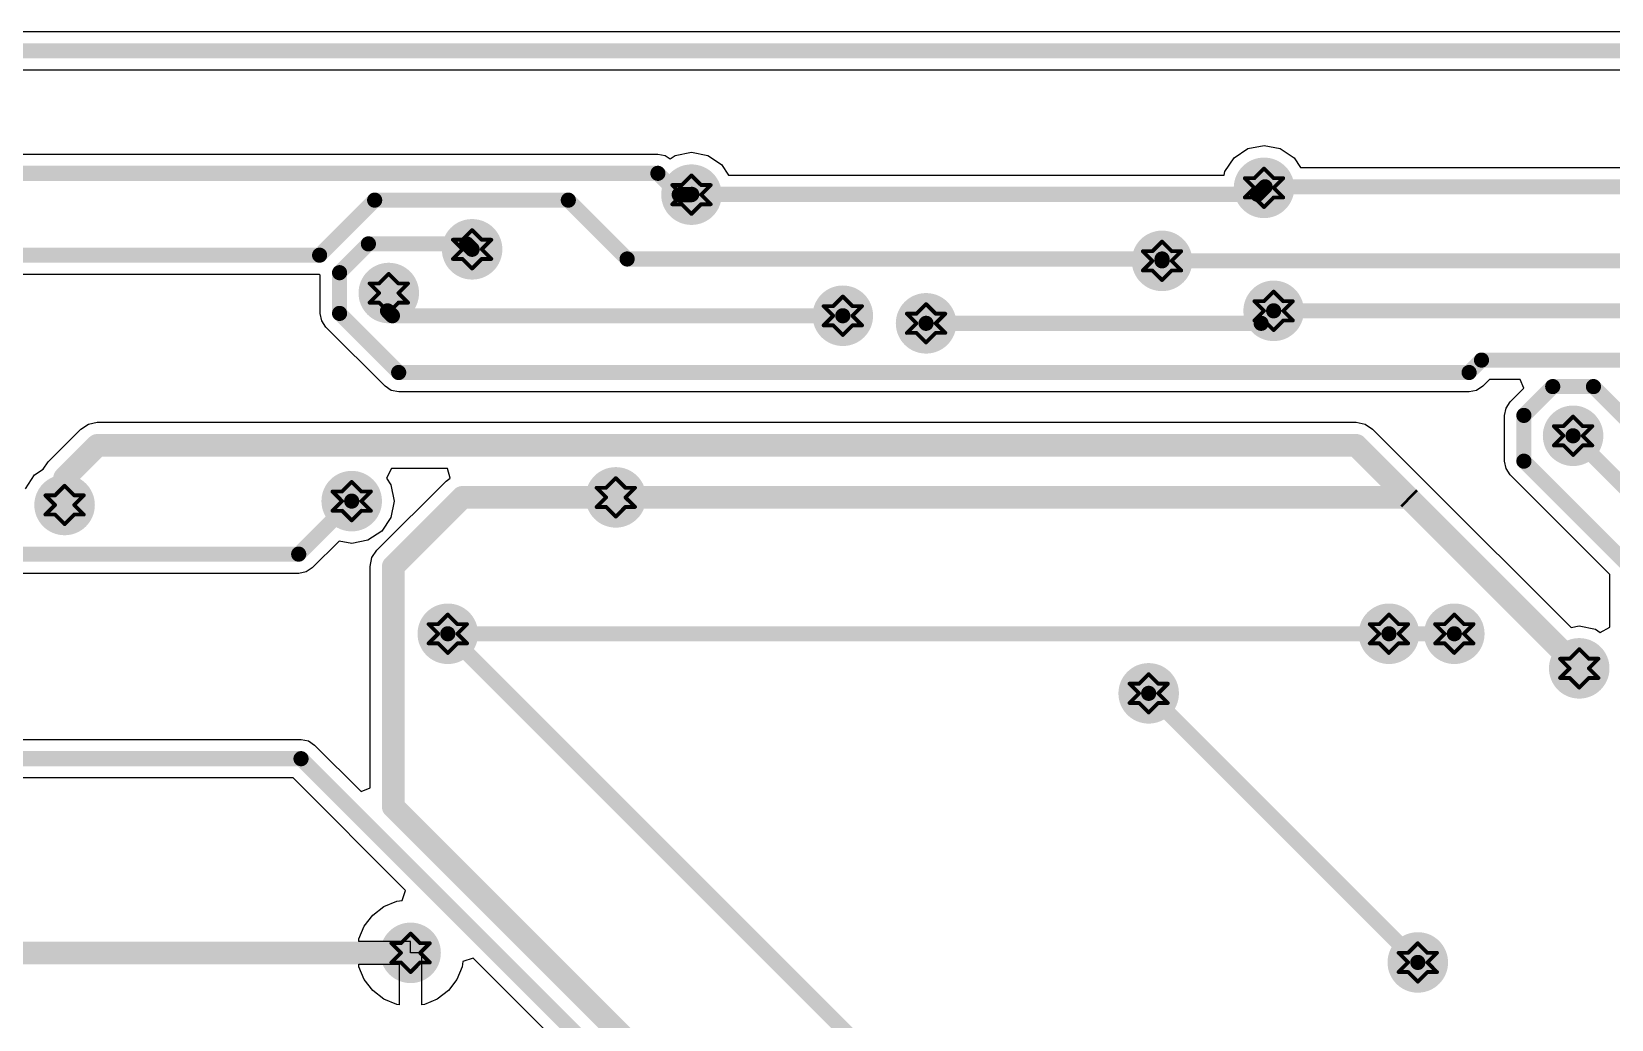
# Model space of a CAD drawing. Header units: millimetres. Extents: x 13 to 607, y 0 to 420.
# Drawn here: x 405.87 to 447.58, y 251.32 to 277.4 of the extents above; entities that cross this region are included whole.
import ezdxf

# ---------------------------------------------------------------- set-up
doc = ezdxf.new("R2010")
doc.units = ezdxf.units.MM
doc.layers.add('BottomLayer', color=5, linetype='Continuous')
doc.layers.add('DrillDrawing', color=1, linetype='Continuous')

msp = doc.modelspace()

# ---------------------------------------------------------------- hatches: boundary and pattern name
at = {"layer": 'BottomLayer'}
h = msp.add_hatch(color=5, dxfattribs=at)
edge = h.paths.add_edge_path()
edge.add_arc((438.407, 273.278), 0.799, 0, 360, ccw=False)
h = msp.add_hatch(color=5, dxfattribs=at)
edge = h.paths.add_edge_path()
edge.add_arc((423.291, 273.098), 0.799, 0, 360, ccw=False)
h = msp.add_hatch(color=5, dxfattribs=at)
edge = h.paths.add_edge_path()
edge.add_arc((417.5, 271.655), 0.799, 0, 360, ccw=False)
h = msp.add_hatch(color=5, dxfattribs=at)
edge = h.paths.add_edge_path()
edge.add_arc((435.715, 271.35), 0.799, 0, 360, ccw=False)
h = msp.add_hatch(color=5, dxfattribs=at)
edge = h.paths.add_edge_path()
edge.add_arc((415.3, 270.501), 0.799, 0, 360, ccw=False)
h = msp.add_hatch(color=5, dxfattribs=at)
edge = h.paths.add_edge_path()
edge.add_arc((427.287, 269.901), 0.799, 0, 360, ccw=False)
h = msp.add_hatch(color=5, dxfattribs=at)
edge = h.paths.add_edge_path()
edge.add_arc((438.661, 270.031), 0.799, 0, 360, ccw=False)
h = msp.add_hatch(color=5, dxfattribs=at)
edge = h.paths.add_edge_path()
edge.add_arc((429.485, 269.701), 0.799, 0, 360, ccw=False)
h = msp.add_hatch(color=5, dxfattribs=at)
edge = h.paths.add_edge_path()
edge.add_arc((446.567, 266.732), 0.799, 0, 360, ccw=False)
h = msp.add_hatch(color=5, dxfattribs=at)
edge = h.paths.add_edge_path()
edge.add_arc((406.741, 264.905), 0.799, 0, 360, ccw=False)
h = msp.add_hatch(color=5, dxfattribs=at)
edge = h.paths.add_edge_path()
edge.add_arc((414.321, 265.007), 0.799, 0, 360, ccw=False)
h = msp.add_hatch(color=5, dxfattribs=at)
edge = h.paths.add_edge_path()
edge.add_arc((421.294, 265.106), 0.799, 0, 360, ccw=False)
h = msp.add_hatch(color=5, dxfattribs=at)
edge = h.paths.add_edge_path()
edge.add_arc((416.858, 261.505), 0.799, 0, 360, ccw=False)
h = msp.add_hatch(color=5, dxfattribs=at)
edge = h.paths.add_edge_path()
edge.add_arc((441.706, 261.505), 0.799, 0, 360, ccw=False)
h = msp.add_hatch(color=5, dxfattribs=at)
edge = h.paths.add_edge_path()
edge.add_arc((443.431, 261.505), 0.799, 0, 360, ccw=False)
h = msp.add_hatch(color=5, dxfattribs=at)
edge = h.paths.add_edge_path()
edge.add_arc((446.729, 260.592), 0.799, 0, 360, ccw=False)
h = msp.add_hatch(color=5, dxfattribs=at)
edge = h.paths.add_edge_path()
edge.add_arc((435.362, 259.932), 0.799, 0, 360, ccw=False)
h = msp.add_hatch(color=5, dxfattribs=at)
edge = h.paths.add_edge_path()
edge.add_arc((415.876, 253.081), 0.799, 0, 360, ccw=False)
h = msp.add_hatch(color=5, dxfattribs=at)
edge = h.paths.add_edge_path()
edge.add_arc((442.467, 252.828), 0.799, 0, 360, ccw=False)

# ---------------------------------------------------------------- linework, layer by layer
for p, q in [((394.322, 277.403), (491.906, 277.403)), ((491.695, 276.385), (394.533, 276.385)), ((393.345, 274.17), (422.404, 274.17)), ((422.404, 274.17), (422.599, 274.131)), ((422.599, 274.131), (422.73, 274.044)), ((422.73, 274.044), (422.863, 274.133)), ((422.863, 274.133), (423.291, 274.218)), ((423.291, 274.218), (423.72, 274.133)), ((423.72, 274.133), (424.084, 273.89)), ((437.372, 273.707), (437.615, 274.071)), ((437.615, 274.071), (437.978, 274.314)), ((437.978, 274.314), (438.407, 274.399)), ((438.407, 274.399), (438.836, 274.314)), ((438.836, 274.314), (439.199, 274.071)), ((439.199, 274.071), (439.37, 273.815)), ((424.084, 273.89), (424.267, 273.615)), ((424.267, 273.615), (437.354, 273.615)), ((437.354, 273.615), (437.372, 273.707)), ((439.37, 273.815), (496.665, 273.815)), ((413.473, 270.99), (395.503, 270.99)), ((413.492, 270.975), (413.473, 270.99)), ((413.492, 269.963), (413.492, 270.975)), ((413.531, 269.768), (413.492, 269.963)), ((413.641, 269.603), (413.531, 269.768)), ((415.201, 268.043), (413.641, 269.603)), ((444.36, 268.221), (444.182, 268.043)), ((445.167, 268.221), (444.36, 268.221)), ((445.264, 267.986), (445.167, 268.221)), ((415.366, 267.932), (415.201, 268.043)), ((415.561, 267.894), (415.366, 267.932)), ((443.822, 267.894), (415.561, 267.894)), ((444.016, 267.932), (443.822, 267.894)), ((444.182, 268.043), (444.016, 267.932)), ((444.908, 267.63), (445.264, 267.986)), ((444.759, 267.27), (444.798, 267.465)), ((444.798, 267.465), (444.908, 267.63)), ((407.172, 266.911), (407.37, 267.043)), ((407.37, 267.043), (407.604, 267.09)), ((407.604, 267.09), (407.604, 267.09)), ((407.604, 267.09), (440.843, 267.09)), ((440.843, 267.09), (440.843, 267.09)), ((440.843, 267.09), (441.077, 267.043)), ((441.077, 267.043), (441.275, 266.911)), ((444.759, 266.062), (444.759, 267.27)), ((406.309, 266.048), (407.172, 266.911)), ((441.275, 266.911), (441.275, 266.911)), ((441.275, 266.911), (442.647, 265.538)), ((405.706, 265.334), (405.949, 265.698)), ((405.949, 265.698), (406.177, 265.85)), ((406.177, 265.85), (406.309, 266.048)), ((406.309, 266.048), (406.309, 266.048)), ((415.373, 265.867), (415.237, 265.614)), ((416.847, 265.867), (415.373, 265.867)), ((416.924, 265.614), (416.847, 265.867)), ((444.798, 265.867), (444.759, 266.062)), ((444.908, 265.702), (444.798, 265.867)), ((447.54, 263.07), (444.908, 265.702)), ((414.987, 263.714), (416.812, 265.538)), ((415.237, 265.614), (415.356, 265.436)), ((415.356, 265.436), (415.441, 265.007)), ((416.812, 265.538), (416.924, 265.614)), ((442.647, 265.538), (446.516, 261.67)), ((415.441, 265.007), (415.356, 264.578)), ((415.356, 264.578), (415.113, 264.215)), ((415.113, 264.215), (414.75, 263.972)), ((413.987, 263.953), (413.281, 263.247)), ((414.321, 263.886), (413.987, 263.953)), ((414.75, 263.972), (414.321, 263.886)), ((414.854, 263.515), (414.987, 263.714)), ((413.281, 263.247), (413.116, 263.136)), ((414.808, 263.281), (414.854, 263.515)), ((414.808, 257.434), (414.808, 263.281)), ((412.921, 263.097), (393.552, 263.097)), ((413.116, 263.136), (412.921, 263.097)), ((447.54, 261.677), (447.54, 263.07)), ((446.516, 261.67), (446.729, 261.712)), ((446.729, 261.712), (447.158, 261.627)), ((447.158, 261.627), (447.286, 261.542)), ((447.286, 261.542), (447.54, 261.677)), ((389.708, 258.716), (412.983, 258.716)), ((412.983, 258.716), (413.178, 258.677)), ((413.178, 258.677), (413.343, 258.567)), ((413.343, 258.567), (414.573, 257.337)), ((412.772, 257.698), (389.708, 257.698)), ((415.74, 254.73), (412.772, 257.698)), ((414.573, 257.337), (414.808, 257.434)), ((415.17, 254.303), (415.511, 254.444)), ((415.511, 254.444), (415.649, 254.462)), ((415.649, 254.462), (415.74, 254.73)), ((414.654, 253.787), (414.878, 254.079)), ((414.878, 254.079), (415.17, 254.303)), ((414.513, 253.447), (414.654, 253.787)), ((414.505, 253.381), (414.513, 253.447)), ((415.876, 253.381), (414.505, 253.381)), ((415.876, 253.081), (415.876, 253.381)), ((414.513, 252.716), (414.505, 252.782)), ((414.505, 252.782), (415.576, 252.782)), ((415.576, 252.782), (415.576, 251.71)), ((416.175, 253.081), (415.876, 253.081)), ((416.175, 251.71), (416.175, 253.081)), ((417.256, 252.855), (417.238, 252.716)), ((417.524, 252.945), (417.256, 252.855)), ((427.645, 242.825), (417.524, 252.945)), ((414.654, 252.376), (414.513, 252.716)), ((414.878, 252.084), (414.654, 252.376)), ((417.097, 252.376), (416.873, 252.084)), ((417.238, 252.716), (417.097, 252.376)), ((415.17, 251.86), (414.878, 252.084)), ((416.873, 252.084), (416.581, 251.86)), ((415.511, 251.719), (415.17, 251.86)), ((415.576, 251.71), (415.511, 251.719)), ((416.241, 251.719), (416.175, 251.71)), ((416.581, 251.86), (416.241, 251.719))]:
    msp.add_line(p, q, dxfattribs=at)
for points, const_width in [([(491.906, 276.894), (394.322, 276.894)], 0.4), ([(422.404, 273.661), (393.345, 273.661)], 0.4), ([(422.967, 273.098), (422.404, 273.661)], 0.4), ([(423.291, 273.098), (422.967, 273.098)], 0.4), ([(423.3, 273.106), (423.291, 273.098)], 0.4), ([(438.235, 273.106), (423.3, 273.106)], 0.4), ([(438.435, 273.306), (438.235, 273.106)], 0.4), ([(497.6, 273.306), (438.435, 273.306)], 0.4), ([(414.927, 272.953), (413.473, 271.5)], 0.4), ([(420.04, 272.953), (414.927, 272.953)], 0.4), ([(421.593, 271.4), (420.04, 272.953)], 0.4), ([(414.762, 271.799), (414.001, 271.038)], 0.4), ([(417.355, 271.799), (414.762, 271.799)], 0.4), ([(417.5, 271.655), (417.355, 271.799)], 0.4), ([(413.473, 271.5), (394.522, 271.5)], 0.4), ([(435.715, 271.4), (421.593, 271.4)], 0.4), ([(498.267, 271.35), (435.715, 271.35)], 0.4), ([(414.001, 269.963), (414.001, 271.038)], 0.4), ([(415.561, 268.403), (414.001, 269.963)], 0.4), ([(415.396, 269.901), (415.267, 270.031)], 0.4), ([(427.287, 269.901), (415.396, 269.901)], 0.4), ([(438.332, 269.701), (429.485, 269.701)], 0.4), ([(438.661, 270.031), (438.332, 269.701)], 0.4), ([(462.523, 270.031), (438.661, 270.031)], 0.4), ([(444.149, 268.73), (443.822, 268.403)], 0.4), ([(464.82, 268.73), (444.149, 268.73)], 0.4), ([(443.822, 268.403), (415.561, 268.403)], 0.4), ([(446.029, 268.031), (445.268, 267.27)], 0.4), ([(447.105, 268.031), (446.029, 268.031)], 0.4), ([(448.099, 267.037), (447.105, 268.031)], 0.4), ([(445.268, 266.062), (445.268, 267.27)], 0.4), ([(407.604, 266.478), (406.741, 265.616)], 0.599), ([(440.843, 266.478), (407.604, 266.478)], 0.599), ([(442.264, 265.058), (440.843, 266.478)], 0.599), ([(465.744, 247.555), (446.567, 266.732)], 0.4), ([(448.049, 263.281), (445.268, 266.062)], 0.4), ([(406.741, 264.905), (406.741, 265.616)], 0.599), ([(417.244, 265.106), (415.419, 263.281)], 0.599), ([(421.294, 265.106), (417.244, 265.106)], 0.599), ([(442.215, 265.106), (421.294, 265.106)], 0.599), ([(442.264, 265.058), (442.215, 265.106)], 0.599), ([(446.729, 260.592), (442.264, 265.058)], 0.599), ([(414.321, 265.007), (412.921, 263.607)], 0.4), ([(412.921, 263.607), (393.552, 263.607)], 0.4), ([(415.419, 256.938), (415.419, 263.281)], 0.599), ([(441.706, 261.505), (416.858, 261.505)], 0.4), ([(436.834, 241.53), (416.858, 261.505)], 0.4), ([(443.431, 261.505), (441.706, 261.505)], 0.4), ([(442.467, 252.828), (435.362, 259.932)], 0.4), ([(412.983, 258.207), (388.726, 258.207)], 0.4), ([(434.5, 236.69), (412.983, 258.207)], 0.4), ([(434.855, 237.502), (415.419, 256.938)], 0.599), ([(415.876, 253.081), (401.819, 253.081)], 0.599)]:
    msp.add_lwpolyline(points, dxfattribs=dict(at, const_width=const_width))
for points, const_width in [([(422.504, 273.661, -1), (422.304, 273.661, -1)], 0.2), ([(422.504, 273.661, -1), (422.304, 273.661, -1)], 0.2), ([(423.067, 273.098, -1), (422.867, 273.098, -1)], 0.2), ([(423.067, 273.098, -1), (422.867, 273.098, -1)], 0.2), ([(423.391, 273.098, -1), (423.192, 273.098, -1)], 0.2), ([(423.391, 273.098, -1), (423.192, 273.098, -1)], 0.2), ([(423.4, 273.106, -1), (423.2, 273.106, -1)], 0.2), ([(423.4, 273.106, -1), (423.2, 273.106, -1)], 0.2), ([(438.335, 273.106, -1), (438.135, 273.106, -1)], 0.2), ([(438.335, 273.106, -1), (438.135, 273.106, -1)], 0.2), ([(438.535, 273.306, -1), (438.335, 273.306, -1)], 0.2), ([(438.535, 273.306, -1), (438.335, 273.306, -1)], 0.2), ([(415.027, 272.953, -1), (414.827, 272.953, -1)], 0.2), ([(415.027, 272.953, -1), (414.827, 272.953, -1)], 0.2), ([(420.14, 272.953, -1), (419.94, 272.953, -1)], 0.2), ([(420.14, 272.953, -1), (419.94, 272.953, -1)], 0.2), ([(414.862, 271.799, -1), (414.662, 271.799, -1)], 0.2), ([(414.862, 271.799, -1), (414.662, 271.799, -1)], 0.2), ([(417.455, 271.799, -1), (417.255, 271.799, -1)], 0.2), ([(417.455, 271.799, -1), (417.255, 271.799, -1)], 0.2), ([(413.573, 271.5, -1), (413.374, 271.5, -1)], 0.2), ([(413.573, 271.5, -1), (413.374, 271.5, -1)], 0.2), ([(417.6, 271.655, -1), (417.4, 271.655, -1)], 0.2), ([(421.693, 271.4, -1), (421.493, 271.4, -1)], 0.2), ([(421.693, 271.4, -1), (421.493, 271.4, -1)], 0.2), ([(435.815, 271.4, -1), (435.615, 271.4, -1)], 0.2), ([(435.815, 271.35, -1), (435.615, 271.35, -1)], 0.2), ([(414.101, 271.038, -1), (413.901, 271.038, -1)], 0.2), ([(414.101, 271.038, -1), (413.901, 271.038, -1)], 0.2), ([(414.101, 269.963, -1), (413.901, 269.963, -1)], 0.2), ([(414.101, 269.963, -1), (413.901, 269.963, -1)], 0.2), ([(415.367, 270.031, -1), (415.167, 270.031, -1)], 0.2), ([(415.496, 269.901, -1), (415.296, 269.901, -1)], 0.2), ([(415.496, 269.901, -1), (415.296, 269.901, -1)], 0.2), ([(427.387, 269.901, -1), (427.187, 269.901, -1)], 0.2), ([(429.585, 269.701, -1), (429.385, 269.701, -1)], 0.2), ([(438.431, 269.701, -1), (438.232, 269.701, -1)], 0.2), ([(438.431, 269.701, -1), (438.232, 269.701, -1)], 0.2), ([(438.761, 270.031, -1), (438.561, 270.031, -1)], 0.2), ([(438.761, 270.031, -1), (438.561, 270.031, -1)], 0.2), ([(444.249, 268.73, -1), (444.049, 268.73, -1)], 0.2), ([(444.249, 268.73, -1), (444.049, 268.73, -1)], 0.2), ([(415.661, 268.403, -1), (415.461, 268.403, -1)], 0.2), ([(415.661, 268.403, -1), (415.461, 268.403, -1)], 0.2), ([(443.921, 268.403, -1), (443.722, 268.403, -1)], 0.2), ([(443.921, 268.403, -1), (443.722, 268.403, -1)], 0.2), ([(446.129, 268.031, -1), (445.929, 268.031, -1)], 0.2), ([(446.129, 268.031, -1), (445.929, 268.031, -1)], 0.2), ([(447.205, 268.031, -1), (447.005, 268.031, -1)], 0.2), ([(447.205, 268.031, -1), (447.005, 268.031, -1)], 0.2), ([(445.368, 267.27, -1), (445.168, 267.27, -1)], 0.2), ([(445.368, 267.27, -1), (445.168, 267.27, -1)], 0.2), ([(407.754, 266.478, -1), (407.454, 266.478, -1)], 0.3), ([(407.754, 266.478, -1), (407.454, 266.478, -1)], 0.3), ([(440.993, 266.478, -1), (440.693, 266.478, -1)], 0.3), ([(440.993, 266.478, -1), (440.693, 266.478, -1)], 0.3), ([(446.667, 266.732, -1), (446.467, 266.732, -1)], 0.2), ([(445.368, 266.062, -1), (445.168, 266.062, -1)], 0.2), ([(445.368, 266.062, -1), (445.168, 266.062, -1)], 0.2), ([(406.891, 265.616, -1), (406.592, 265.616, -1)], 0.3), ([(406.891, 265.616, -1), (406.592, 265.616, -1)], 0.3), ([(417.394, 265.106, -1), (417.094, 265.106, -1)], 0.3), ([(417.394, 265.106, -1), (417.094, 265.106, -1)], 0.3), ([(421.443, 265.106, -1), (421.144, 265.106, -1)], 0.3), ([(421.443, 265.106, -1), (421.144, 265.106, -1)], 0.3), ([(442.365, 265.106, -1), (442.065, 265.106, -1)], 0.3), ([(442.365, 265.106, -1), (442.065, 265.106, -1)], 0.3), ([(442.414, 265.058, -1), (442.114, 265.058, -1)], 0.3), ([(442.414, 265.058, -1), (442.114, 265.058, -1)], 0.3), ([(442.414, 265.058, -1), (442.114, 265.058, -1)], 0.3), ([(406.891, 264.905, -1), (406.592, 264.905, -1)], 0.3), ([(414.421, 265.007, -1), (414.221, 265.007, -1)], 0.2), ([(413.021, 263.607, -1), (412.821, 263.607, -1)], 0.2), ([(413.021, 263.607, -1), (412.821, 263.607, -1)], 0.2), ([(415.569, 263.281, -1), (415.269, 263.281, -1)], 0.3), ([(415.569, 263.281, -1), (415.269, 263.281, -1)], 0.3), ([(416.958, 261.505, -1), (416.758, 261.505, -1)], 0.2), ([(416.958, 261.505, -1), (416.758, 261.505, -1)], 0.2), ([(441.805, 261.505, -1), (441.606, 261.505, -1)], 0.2), ([(441.805, 261.505, -1), (441.606, 261.505, -1)], 0.2), ([(443.531, 261.505, -1), (443.331, 261.505, -1)], 0.2), ([(446.879, 260.592, -1), (446.58, 260.592, -1)], 0.3), ([(435.462, 259.932, -1), (435.262, 259.932, -1)], 0.2), ([(413.083, 258.207, -1), (412.883, 258.207, -1)], 0.2), ([(413.083, 258.207, -1), (412.883, 258.207, -1)], 0.2), ([(415.569, 256.938, -1), (415.269, 256.938, -1)], 0.3), ([(415.569, 256.938, -1), (415.269, 256.938, -1)], 0.3), ([(416.026, 253.081, -1), (415.726, 253.081, -1)], 0.3), ([(442.567, 252.828, -1), (442.367, 252.828, -1)], 0.2)]:
    msp.add_lwpolyline(points, format="xyb", close=True, dxfattribs=dict(at, const_width=const_width))
at = {"layer": 'DrillDrawing', "const_width": 0.101}
for points in [[(423.291, 273.605), (423.038, 273.352)], [(423.545, 273.352), (423.291, 273.605)], [(438.407, 273.786), (438.153, 273.532)], [(438.661, 273.532), (438.407, 273.786)], [(423.038, 273.352), (422.784, 273.352)], [(423.038, 273.098), (422.784, 273.352)], [(423.799, 273.352), (423.545, 273.098)], [(423.799, 273.352), (423.545, 273.352)], [(438.153, 273.532), (437.9, 273.532)], [(438.153, 273.278), (437.9, 273.532)], [(438.153, 273.278), (437.9, 273.025)], [(438.915, 273.532), (438.661, 273.278)], [(438.915, 273.532), (438.661, 273.532)], [(438.915, 273.025), (438.661, 273.278)], [(423.038, 273.098), (422.784, 272.844)], [(423.038, 272.844), (422.784, 272.844)], [(423.291, 272.59), (423.038, 272.844)], [(423.545, 272.844), (423.291, 272.59)], [(423.799, 272.844), (423.545, 273.098)], [(423.799, 272.844), (423.545, 272.844)], [(438.153, 273.025), (437.9, 273.025)], [(438.407, 272.771), (438.153, 273.025)], [(438.661, 273.025), (438.407, 272.771)], [(438.915, 273.025), (438.661, 273.025)], [(417.246, 271.908), (416.992, 271.908)], [(417.246, 271.655), (416.992, 271.908)], [(417.5, 272.162), (417.246, 271.908)], [(417.753, 271.908), (417.5, 272.162)], [(418.007, 271.908), (417.753, 271.655)], [(418.007, 271.908), (417.753, 271.908)], [(417.246, 271.655), (416.992, 271.401)], [(418.007, 271.401), (417.753, 271.655)], [(435.461, 271.604), (435.207, 271.604)], [(435.461, 271.35), (435.207, 271.604)], [(435.715, 271.858), (435.461, 271.604)], [(435.968, 271.604), (435.715, 271.858)], [(436.222, 271.604), (435.968, 271.35)], [(436.222, 271.604), (435.968, 271.604)], [(417.246, 271.401), (416.992, 271.401)], [(417.5, 271.147), (417.246, 271.401)], [(417.753, 271.401), (417.5, 271.147)], [(418.007, 271.401), (417.753, 271.401)], [(435.461, 271.35), (435.207, 271.096)], [(435.461, 271.096), (435.207, 271.096)], [(435.715, 270.843), (435.461, 271.096)], [(435.968, 271.096), (435.715, 270.843)], [(436.222, 271.096), (435.968, 271.35)], [(436.222, 271.096), (435.968, 271.096)], [(415.046, 270.754), (414.792, 270.754)], [(415.046, 270.501), (414.792, 270.754)], [(415.3, 271.008), (415.046, 270.754)], [(415.554, 270.754), (415.3, 271.008)], [(415.807, 270.754), (415.554, 270.501)], [(415.807, 270.754), (415.554, 270.754)], [(415.046, 270.501), (414.792, 270.247)], [(415.046, 270.247), (414.792, 270.247)], [(415.3, 269.993), (415.046, 270.247)], [(415.554, 270.247), (415.3, 269.993)], [(415.807, 270.247), (415.554, 270.501)], [(415.807, 270.247), (415.554, 270.247)], [(427.287, 270.409), (427.034, 270.155)], [(427.541, 270.155), (427.287, 270.409)], [(438.407, 270.284), (438.153, 270.284)], [(438.407, 270.031), (438.153, 270.284)], [(438.661, 270.538), (438.407, 270.284)], [(438.915, 270.284), (438.661, 270.538)], [(439.168, 270.284), (438.915, 270.031)], [(439.168, 270.284), (438.915, 270.284)], [(427.034, 270.155), (426.78, 270.155)], [(427.034, 269.901), (426.78, 270.155)], [(427.034, 269.901), (426.78, 269.647)], [(427.795, 270.155), (427.541, 269.901)], [(427.795, 270.155), (427.541, 270.155)], [(427.795, 269.647), (427.541, 269.901)], [(429.231, 269.955), (428.977, 269.955)], [(429.231, 269.701), (428.977, 269.955)], [(429.485, 270.209), (429.231, 269.955)], [(429.739, 269.955), (429.485, 270.209)], [(429.992, 269.955), (429.739, 269.701)], [(429.992, 269.955), (429.739, 269.955)], [(438.407, 270.031), (438.153, 269.777)], [(439.168, 269.777), (438.915, 270.031)], [(427.034, 269.647), (426.78, 269.647)], [(427.287, 269.394), (427.034, 269.647)], [(427.541, 269.647), (427.287, 269.394)], [(427.795, 269.647), (427.541, 269.647)], [(429.231, 269.701), (428.977, 269.448)], [(429.231, 269.448), (428.977, 269.448)], [(429.485, 269.194), (429.231, 269.448)], [(429.739, 269.448), (429.485, 269.194)], [(429.992, 269.448), (429.739, 269.701)], [(429.992, 269.448), (429.739, 269.448)], [(438.407, 269.777), (438.153, 269.777)], [(438.661, 269.523), (438.407, 269.777)], [(438.915, 269.777), (438.661, 269.523)], [(439.168, 269.777), (438.915, 269.777)], [(446.313, 266.986), (446.059, 266.986)], [(446.313, 266.732), (446.059, 266.986)], [(446.567, 267.24), (446.313, 266.986)], [(446.821, 266.986), (446.567, 267.24)], [(447.074, 266.986), (446.821, 266.732)], [(447.074, 266.986), (446.821, 266.986)], [(446.313, 266.732), (446.059, 266.478)], [(446.313, 266.478), (446.059, 266.478)], [(446.567, 266.225), (446.313, 266.478)], [(446.821, 266.478), (446.567, 266.225)], [(447.074, 266.478), (446.821, 266.732)], [(447.074, 266.478), (446.821, 266.478)], [(406.741, 265.413), (406.488, 265.159)], [(406.995, 265.159), (406.741, 265.413)], [(414.067, 265.261), (413.814, 265.261)], [(414.067, 265.007), (413.814, 265.261)], [(414.321, 265.514), (414.067, 265.261)], [(414.575, 265.261), (414.321, 265.514)], [(414.828, 265.261), (414.575, 265.007)], [(414.828, 265.261), (414.575, 265.261)], [(421.04, 265.36), (420.786, 265.36)], [(421.04, 265.106), (420.786, 265.36)], [(421.294, 265.614), (421.04, 265.36)], [(421.547, 265.36), (421.294, 265.614)], [(421.801, 265.36), (421.547, 265.106)], [(421.801, 265.36), (421.547, 265.36)], [(406.488, 265.159), (406.234, 265.159)], [(406.488, 264.905), (406.234, 265.159)], [(406.488, 264.905), (406.234, 264.652)], [(407.249, 265.159), (406.995, 264.905)], [(407.249, 265.159), (406.995, 265.159)], [(407.249, 264.652), (406.995, 264.905)], [(414.067, 265.007), (413.814, 264.753)], [(414.828, 264.753), (414.575, 265.007)], [(421.04, 265.106), (420.786, 264.853)], [(421.04, 264.853), (420.786, 264.853)], [(421.294, 264.599), (421.04, 264.853)], [(421.547, 264.853), (421.294, 264.599)], [(421.801, 264.853), (421.547, 265.106)], [(421.801, 264.853), (421.547, 264.853)], [(406.488, 264.652), (406.234, 264.652)], [(406.741, 264.398), (406.488, 264.652)], [(406.995, 264.652), (406.741, 264.398)], [(407.249, 264.652), (406.995, 264.652)], [(414.067, 264.753), (413.814, 264.753)], [(414.321, 264.499), (414.067, 264.753)], [(414.575, 264.753), (414.321, 264.499)], [(414.828, 264.753), (414.575, 264.753)], [(416.858, 262.013), (416.605, 261.759)], [(417.112, 261.759), (416.858, 262.013)], [(441.706, 262.013), (441.452, 261.759)], [(441.959, 261.759), (441.706, 262.013)], [(443.431, 262.013), (443.177, 261.759)], [(443.685, 261.759), (443.431, 262.013)], [(416.605, 261.759), (416.351, 261.759)], [(416.605, 261.505), (416.351, 261.759)], [(416.605, 261.505), (416.351, 261.252)], [(417.366, 261.759), (417.112, 261.505)], [(417.366, 261.759), (417.112, 261.759)], [(417.366, 261.252), (417.112, 261.505)], [(441.452, 261.759), (441.198, 261.759)], [(441.452, 261.505), (441.198, 261.759)], [(441.452, 261.505), (441.198, 261.252)], [(442.213, 261.759), (441.959, 261.505)], [(442.213, 261.759), (441.959, 261.759)], [(442.213, 261.252), (441.959, 261.505)], [(443.177, 261.759), (442.923, 261.759)], [(443.177, 261.505), (442.923, 261.759)], [(443.177, 261.505), (442.923, 261.252)], [(443.938, 261.759), (443.685, 261.505)], [(443.938, 261.759), (443.685, 261.759)], [(443.938, 261.252), (443.685, 261.505)], [(416.605, 261.252), (416.351, 261.252)], [(416.858, 260.998), (416.605, 261.252)], [(417.112, 261.252), (416.858, 260.998)], [(417.366, 261.252), (417.112, 261.252)], [(441.452, 261.252), (441.198, 261.252)], [(441.706, 260.998), (441.452, 261.252)], [(441.959, 261.252), (441.706, 260.998)], [(442.213, 261.252), (441.959, 261.252)], [(443.177, 261.252), (442.923, 261.252)], [(443.431, 260.998), (443.177, 261.252)], [(443.685, 261.252), (443.431, 260.998)], [(443.938, 261.252), (443.685, 261.252)], [(446.729, 261.099), (446.476, 260.846)], [(446.983, 260.846), (446.729, 261.099)], [(446.476, 260.846), (446.222, 260.846)], [(446.476, 260.592), (446.222, 260.846)], [(447.237, 260.846), (446.983, 260.592)], [(447.237, 260.846), (446.983, 260.846)], [(435.362, 260.44), (435.109, 260.186)], [(435.616, 260.186), (435.362, 260.44)], [(446.476, 260.592), (446.222, 260.338)], [(446.476, 260.338), (446.222, 260.338)], [(446.729, 260.084), (446.476, 260.338)], [(446.983, 260.338), (446.729, 260.084)], [(447.237, 260.338), (446.983, 260.592)], [(447.237, 260.338), (446.983, 260.338)], [(435.109, 260.186), (434.855, 260.186)], [(435.109, 259.932), (434.855, 260.186)], [(435.109, 259.932), (434.855, 259.678)], [(435.87, 260.186), (435.616, 259.932)], [(435.87, 260.186), (435.616, 260.186)], [(435.87, 259.678), (435.616, 259.932)], [(435.109, 259.678), (434.855, 259.678)], [(435.362, 259.425), (435.109, 259.678)], [(435.616, 259.678), (435.362, 259.425)], [(435.87, 259.678), (435.616, 259.678)], [(415.876, 253.589), (415.622, 253.335)], [(416.129, 253.335), (415.876, 253.589)], [(415.622, 253.335), (415.368, 253.335)], [(415.622, 253.081), (415.368, 253.335)], [(416.383, 253.335), (416.129, 253.081)], [(416.383, 253.335), (416.129, 253.335)], [(442.467, 253.335), (442.213, 253.081)], [(442.721, 253.081), (442.467, 253.335)], [(415.622, 253.081), (415.368, 252.828)], [(415.622, 252.828), (415.368, 252.828)], [(415.876, 252.574), (415.622, 252.828)], [(416.129, 252.828), (415.876, 252.574)], [(416.383, 252.828), (416.129, 253.081)], [(416.383, 252.828), (416.129, 252.828)], [(442.213, 253.081), (441.959, 253.081)], [(442.213, 252.828), (441.959, 253.081)], [(442.213, 252.828), (441.959, 252.574)], [(442.974, 253.081), (442.721, 252.828)], [(442.974, 253.081), (442.721, 253.081)], [(442.974, 252.574), (442.721, 252.828)], [(442.213, 252.574), (441.959, 252.574)], [(442.467, 252.32), (442.213, 252.574)], [(442.721, 252.574), (442.467, 252.32)], [(442.974, 252.574), (442.721, 252.574)]]:
    msp.add_lwpolyline(points, dxfattribs=at)
at = {"layer": 'DrillDrawing', "const_width": 0.0507}
for points in [[(423.317, 273.605, -1), (423.266, 273.605, -1)], [(423.317, 273.605, -1), (423.266, 273.605, -1)], [(438.432, 273.786, -1), (438.382, 273.786, -1)], [(438.432, 273.786, -1), (438.382, 273.786, -1)], [(422.809, 273.352, -1), (422.759, 273.352, -1)], [(422.809, 273.352, -1), (422.759, 273.352, -1)], [(423.063, 273.352, -1), (423.012, 273.352, -1)], [(423.063, 273.352, -1), (423.012, 273.352, -1)], [(423.571, 273.352, -1), (423.52, 273.352, -1)], [(423.571, 273.352, -1), (423.52, 273.352, -1)], [(423.824, 273.352, -1), (423.774, 273.352, -1)], [(423.824, 273.352, -1), (423.774, 273.352, -1)], [(437.925, 273.532, -1), (437.874, 273.532, -1)], [(437.925, 273.532, -1), (437.874, 273.532, -1)], [(438.179, 273.532, -1), (438.128, 273.532, -1)], [(438.179, 273.532, -1), (438.128, 273.532, -1)], [(438.179, 273.278, -1), (438.128, 273.278, -1)], [(438.179, 273.278, -1), (438.128, 273.278, -1)], [(438.686, 273.532, -1), (438.635, 273.532, -1)], [(438.686, 273.532, -1), (438.635, 273.532, -1)], [(438.686, 273.278, -1), (438.635, 273.278, -1)], [(438.686, 273.278, -1), (438.635, 273.278, -1)], [(438.94, 273.532, -1), (438.889, 273.532, -1)], [(438.94, 273.532, -1), (438.889, 273.532, -1)], [(422.809, 272.844, -1), (422.759, 272.844, -1)], [(422.809, 272.844, -1), (422.759, 272.844, -1)], [(423.063, 273.098, -1), (423.012, 273.098, -1)], [(423.063, 273.098, -1), (423.012, 273.098, -1)], [(423.063, 272.844, -1), (423.012, 272.844, -1)], [(423.063, 272.844, -1), (423.012, 272.844, -1)], [(423.571, 273.098, -1), (423.52, 273.098, -1)], [(423.571, 273.098, -1), (423.52, 273.098, -1)], [(423.571, 272.844, -1), (423.52, 272.844, -1)], [(423.571, 272.844, -1), (423.52, 272.844, -1)], [(423.824, 272.844, -1), (423.774, 272.844, -1)], [(423.824, 272.844, -1), (423.774, 272.844, -1)], [(437.925, 273.025, -1), (437.874, 273.025, -1)], [(437.925, 273.025, -1), (437.874, 273.025, -1)], [(438.179, 273.025, -1), (438.128, 273.025, -1)], [(438.179, 273.025, -1), (438.128, 273.025, -1)], [(438.432, 272.771, -1), (438.382, 272.771, -1)], [(438.432, 272.771, -1), (438.382, 272.771, -1)], [(438.686, 273.025, -1), (438.635, 273.025, -1)], [(438.686, 273.025, -1), (438.635, 273.025, -1)], [(438.94, 273.025, -1), (438.889, 273.025, -1)], [(438.94, 273.025, -1), (438.889, 273.025, -1)], [(423.317, 272.59, -1), (423.266, 272.59, -1)], [(423.317, 272.59, -1), (423.266, 272.59, -1)], [(417.018, 271.908, -1), (416.967, 271.908, -1)], [(417.018, 271.908, -1), (416.967, 271.908, -1)], [(417.271, 271.908, -1), (417.221, 271.908, -1)], [(417.271, 271.908, -1), (417.221, 271.908, -1)], [(417.525, 272.162, -1), (417.474, 272.162, -1)], [(417.525, 272.162, -1), (417.474, 272.162, -1)], [(417.779, 271.908, -1), (417.728, 271.908, -1)], [(417.779, 271.908, -1), (417.728, 271.908, -1)], [(418.032, 271.908, -1), (417.982, 271.908, -1)], [(418.032, 271.908, -1), (417.982, 271.908, -1)], [(417.271, 271.655, -1), (417.221, 271.655, -1)], [(417.271, 271.655, -1), (417.221, 271.655, -1)], [(417.779, 271.655, -1), (417.728, 271.655, -1)], [(417.779, 271.655, -1), (417.728, 271.655, -1)], [(435.233, 271.604, -1), (435.182, 271.604, -1)], [(435.233, 271.604, -1), (435.182, 271.604, -1)], [(435.486, 271.604, -1), (435.436, 271.604, -1)], [(435.486, 271.604, -1), (435.436, 271.604, -1)], [(435.74, 271.858, -1), (435.689, 271.858, -1)], [(435.74, 271.858, -1), (435.689, 271.858, -1)], [(435.994, 271.604, -1), (435.943, 271.604, -1)], [(435.994, 271.604, -1), (435.943, 271.604, -1)], [(436.247, 271.604, -1), (436.197, 271.604, -1)], [(436.247, 271.604, -1), (436.197, 271.604, -1)], [(417.018, 271.401, -1), (416.967, 271.401, -1)], [(417.018, 271.401, -1), (416.967, 271.401, -1)], [(417.271, 271.401, -1), (417.221, 271.401, -1)], [(417.271, 271.401, -1), (417.221, 271.401, -1)], [(417.525, 271.147, -1), (417.474, 271.147, -1)], [(417.525, 271.147, -1), (417.474, 271.147, -1)], [(417.779, 271.401, -1), (417.728, 271.401, -1)], [(417.779, 271.401, -1), (417.728, 271.401, -1)], [(418.032, 271.401, -1), (417.982, 271.401, -1)], [(418.032, 271.401, -1), (417.982, 271.401, -1)], [(435.233, 271.096, -1), (435.182, 271.096, -1)], [(435.233, 271.096, -1), (435.182, 271.096, -1)], [(435.486, 271.35, -1), (435.436, 271.35, -1)], [(435.486, 271.35, -1), (435.436, 271.35, -1)], [(435.486, 271.096, -1), (435.436, 271.096, -1)], [(435.486, 271.096, -1), (435.436, 271.096, -1)], [(435.994, 271.35, -1), (435.943, 271.35, -1)], [(435.994, 271.35, -1), (435.943, 271.35, -1)], [(435.994, 271.096, -1), (435.943, 271.096, -1)], [(435.994, 271.096, -1), (435.943, 271.096, -1)], [(436.247, 271.096, -1), (436.197, 271.096, -1)], [(436.247, 271.096, -1), (436.197, 271.096, -1)], [(414.818, 270.754, -1), (414.767, 270.754, -1)], [(414.818, 270.754, -1), (414.767, 270.754, -1)], [(415.072, 270.754, -1), (415.021, 270.754, -1)], [(415.072, 270.754, -1), (415.021, 270.754, -1)], [(415.325, 271.008, -1), (415.275, 271.008, -1)], [(415.325, 271.008, -1), (415.275, 271.008, -1)], [(415.579, 270.754, -1), (415.528, 270.754, -1)], [(415.579, 270.754, -1), (415.528, 270.754, -1)], [(415.833, 270.754, -1), (415.782, 270.754, -1)], [(415.833, 270.754, -1), (415.782, 270.754, -1)], [(435.74, 270.843, -1), (435.689, 270.843, -1)], [(435.74, 270.843, -1), (435.689, 270.843, -1)], [(414.818, 270.247, -1), (414.767, 270.247, -1)], [(414.818, 270.247, -1), (414.767, 270.247, -1)], [(415.072, 270.501, -1), (415.021, 270.501, -1)], [(415.072, 270.501, -1), (415.021, 270.501, -1)], [(415.072, 270.247, -1), (415.021, 270.247, -1)], [(415.072, 270.247, -1), (415.021, 270.247, -1)], [(415.579, 270.501, -1), (415.528, 270.501, -1)], [(415.579, 270.501, -1), (415.528, 270.501, -1)], [(415.579, 270.247, -1), (415.528, 270.247, -1)], [(415.579, 270.247, -1), (415.528, 270.247, -1)], [(415.833, 270.247, -1), (415.782, 270.247, -1)], [(415.833, 270.247, -1), (415.782, 270.247, -1)], [(427.313, 270.409, -1), (427.262, 270.409, -1)], [(427.313, 270.409, -1), (427.262, 270.409, -1)], [(438.179, 270.284, -1), (438.128, 270.284, -1)], [(438.179, 270.284, -1), (438.128, 270.284, -1)], [(438.432, 270.284, -1), (438.382, 270.284, -1)], [(438.432, 270.284, -1), (438.382, 270.284, -1)], [(438.686, 270.538, -1), (438.635, 270.538, -1)], [(438.686, 270.538, -1), (438.635, 270.538, -1)], [(438.94, 270.284, -1), (438.889, 270.284, -1)], [(438.94, 270.284, -1), (438.889, 270.284, -1)], [(439.194, 270.284, -1), (439.143, 270.284, -1)], [(439.194, 270.284, -1), (439.143, 270.284, -1)], [(415.325, 269.993, -1), (415.275, 269.993, -1)], [(415.325, 269.993, -1), (415.275, 269.993, -1)], [(426.805, 270.155, -1), (426.754, 270.155, -1)], [(426.805, 270.155, -1), (426.754, 270.155, -1)], [(427.059, 270.155, -1), (427.008, 270.155, -1)], [(427.059, 270.155, -1), (427.008, 270.155, -1)], [(427.059, 269.901, -1), (427.008, 269.901, -1)], [(427.059, 269.901, -1), (427.008, 269.901, -1)], [(427.566, 270.155, -1), (427.516, 270.155, -1)], [(427.566, 270.155, -1), (427.516, 270.155, -1)], [(427.566, 269.901, -1), (427.516, 269.901, -1)], [(427.566, 269.901, -1), (427.516, 269.901, -1)], [(427.82, 270.155, -1), (427.769, 270.155, -1)], [(427.82, 270.155, -1), (427.769, 270.155, -1)], [(429.003, 269.955, -1), (428.952, 269.955, -1)], [(429.003, 269.955, -1), (428.952, 269.955, -1)], [(429.257, 269.955, -1), (429.206, 269.955, -1)], [(429.257, 269.955, -1), (429.206, 269.955, -1)], [(429.51, 270.209, -1), (429.46, 270.209, -1)], [(429.51, 270.209, -1), (429.46, 270.209, -1)], [(429.764, 269.955, -1), (429.713, 269.955, -1)], [(429.764, 269.955, -1), (429.713, 269.955, -1)], [(430.018, 269.955, -1), (429.967, 269.955, -1)], [(430.018, 269.955, -1), (429.967, 269.955, -1)], [(438.432, 270.031, -1), (438.382, 270.031, -1)], [(438.432, 270.031, -1), (438.382, 270.031, -1)], [(438.94, 270.031, -1), (438.889, 270.031, -1)], [(438.94, 270.031, -1), (438.889, 270.031, -1)], [(426.805, 269.647, -1), (426.754, 269.647, -1)], [(426.805, 269.647, -1), (426.754, 269.647, -1)], [(427.059, 269.647, -1), (427.008, 269.647, -1)], [(427.059, 269.647, -1), (427.008, 269.647, -1)], [(427.313, 269.394, -1), (427.262, 269.394, -1)], [(427.313, 269.394, -1), (427.262, 269.394, -1)], [(427.566, 269.647, -1), (427.516, 269.647, -1)], [(427.566, 269.647, -1), (427.516, 269.647, -1)], [(427.82, 269.647, -1), (427.769, 269.647, -1)], [(427.82, 269.647, -1), (427.769, 269.647, -1)], [(429.003, 269.448, -1), (428.952, 269.448, -1)], [(429.003, 269.448, -1), (428.952, 269.448, -1)], [(429.257, 269.701, -1), (429.206, 269.701, -1)], [(429.257, 269.701, -1), (429.206, 269.701, -1)], [(429.257, 269.448, -1), (429.206, 269.448, -1)], [(429.257, 269.448, -1), (429.206, 269.448, -1)], [(429.764, 269.701, -1), (429.713, 269.701, -1)], [(429.764, 269.701, -1), (429.713, 269.701, -1)], [(429.764, 269.448, -1), (429.713, 269.448, -1)], [(429.764, 269.448, -1), (429.713, 269.448, -1)], [(430.018, 269.448, -1), (429.967, 269.448, -1)], [(430.018, 269.448, -1), (429.967, 269.448, -1)], [(438.179, 269.777, -1), (438.128, 269.777, -1)], [(438.179, 269.777, -1), (438.128, 269.777, -1)], [(438.432, 269.777, -1), (438.382, 269.777, -1)], [(438.432, 269.777, -1), (438.382, 269.777, -1)], [(438.686, 269.523, -1), (438.635, 269.523, -1)], [(438.686, 269.523, -1), (438.635, 269.523, -1)], [(438.94, 269.777, -1), (438.889, 269.777, -1)], [(438.94, 269.777, -1), (438.889, 269.777, -1)], [(439.194, 269.777, -1), (439.143, 269.777, -1)], [(439.194, 269.777, -1), (439.143, 269.777, -1)], [(429.51, 269.194, -1), (429.46, 269.194, -1)], [(429.51, 269.194, -1), (429.46, 269.194, -1)], [(446.085, 266.986, -1), (446.034, 266.986, -1)], [(446.085, 266.986, -1), (446.034, 266.986, -1)], [(446.339, 266.986, -1), (446.288, 266.986, -1)], [(446.339, 266.986, -1), (446.288, 266.986, -1)], [(446.592, 267.24, -1), (446.542, 267.24, -1)], [(446.592, 267.24, -1), (446.542, 267.24, -1)], [(446.846, 266.986, -1), (446.795, 266.986, -1)], [(446.846, 266.986, -1), (446.795, 266.986, -1)], [(447.1, 266.986, -1), (447.049, 266.986, -1)], [(447.1, 266.986, -1), (447.049, 266.986, -1)], [(446.085, 266.478, -1), (446.034, 266.478, -1)], [(446.085, 266.478, -1), (446.034, 266.478, -1)], [(446.339, 266.732, -1), (446.288, 266.732, -1)], [(446.339, 266.732, -1), (446.288, 266.732, -1)], [(446.339, 266.478, -1), (446.288, 266.478, -1)], [(446.339, 266.478, -1), (446.288, 266.478, -1)], [(446.846, 266.732, -1), (446.795, 266.732, -1)], [(446.846, 266.732, -1), (446.795, 266.732, -1)], [(446.846, 266.478, -1), (446.795, 266.478, -1)], [(446.846, 266.478, -1), (446.795, 266.478, -1)], [(447.1, 266.478, -1), (447.049, 266.478, -1)], [(447.1, 266.478, -1), (447.049, 266.478, -1)], [(446.592, 266.225, -1), (446.542, 266.225, -1)], [(446.592, 266.225, -1), (446.542, 266.225, -1)], [(406.767, 265.413, -1), (406.716, 265.413, -1)], [(406.767, 265.413, -1), (406.716, 265.413, -1)], [(413.839, 265.261, -1), (413.788, 265.261, -1)], [(413.839, 265.261, -1), (413.788, 265.261, -1)], [(414.093, 265.261, -1), (414.042, 265.261, -1)], [(414.093, 265.261, -1), (414.042, 265.261, -1)], [(414.346, 265.514, -1), (414.296, 265.514, -1)], [(414.346, 265.514, -1), (414.296, 265.514, -1)], [(414.6, 265.261, -1), (414.549, 265.261, -1)], [(414.6, 265.261, -1), (414.549, 265.261, -1)], [(414.854, 265.261, -1), (414.803, 265.261, -1)], [(414.854, 265.261, -1), (414.803, 265.261, -1)], [(420.812, 265.36, -1), (420.761, 265.36, -1)], [(420.812, 265.36, -1), (420.761, 265.36, -1)], [(421.065, 265.36, -1), (421.014, 265.36, -1)], [(421.065, 265.36, -1), (421.014, 265.36, -1)], [(421.319, 265.614, -1), (421.268, 265.614, -1)], [(421.319, 265.614, -1), (421.268, 265.614, -1)], [(421.573, 265.36, -1), (421.522, 265.36, -1)], [(421.573, 265.36, -1), (421.522, 265.36, -1)], [(421.826, 265.36, -1), (421.776, 265.36, -1)], [(421.826, 265.36, -1), (421.776, 265.36, -1)], [(406.259, 265.159, -1), (406.209, 265.159, -1)], [(406.259, 265.159, -1), (406.209, 265.159, -1)], [(406.513, 265.159, -1), (406.462, 265.159, -1)], [(406.513, 265.159, -1), (406.462, 265.159, -1)], [(406.513, 264.905, -1), (406.462, 264.905, -1)], [(406.513, 264.905, -1), (406.462, 264.905, -1)], [(407.021, 265.159, -1), (406.97, 265.159, -1)], [(407.021, 265.159, -1), (406.97, 265.159, -1)], [(407.021, 264.905, -1), (406.97, 264.905, -1)], [(407.021, 264.905, -1), (406.97, 264.905, -1)], [(407.274, 265.159, -1), (407.223, 265.159, -1)], [(407.274, 265.159, -1), (407.223, 265.159, -1)], [(414.093, 265.007, -1), (414.042, 265.007, -1)], [(414.093, 265.007, -1), (414.042, 265.007, -1)], [(414.6, 265.007, -1), (414.549, 265.007, -1)], [(414.6, 265.007, -1), (414.549, 265.007, -1)], [(420.812, 264.853, -1), (420.761, 264.853, -1)], [(420.812, 264.853, -1), (420.761, 264.853, -1)], [(421.065, 265.106, -1), (421.014, 265.106, -1)], [(421.065, 265.106, -1), (421.014, 265.106, -1)], [(421.065, 264.853, -1), (421.014, 264.853, -1)], [(421.065, 264.853, -1), (421.014, 264.853, -1)], [(421.573, 265.106, -1), (421.522, 265.106, -1)], [(421.573, 265.106, -1), (421.522, 265.106, -1)], [(421.573, 264.853, -1), (421.522, 264.853, -1)], [(421.573, 264.853, -1), (421.522, 264.853, -1)], [(421.826, 264.853, -1), (421.776, 264.853, -1)], [(421.826, 264.853, -1), (421.776, 264.853, -1)], [(406.259, 264.652, -1), (406.209, 264.652, -1)], [(406.259, 264.652, -1), (406.209, 264.652, -1)], [(406.513, 264.652, -1), (406.462, 264.652, -1)], [(406.513, 264.652, -1), (406.462, 264.652, -1)], [(406.767, 264.398, -1), (406.716, 264.398, -1)], [(406.767, 264.398, -1), (406.716, 264.398, -1)], [(407.021, 264.652, -1), (406.97, 264.652, -1)], [(407.021, 264.652, -1), (406.97, 264.652, -1)], [(407.274, 264.652, -1), (407.223, 264.652, -1)], [(407.274, 264.652, -1), (407.223, 264.652, -1)], [(413.839, 264.753, -1), (413.788, 264.753, -1)], [(413.839, 264.753, -1), (413.788, 264.753, -1)], [(414.093, 264.753, -1), (414.042, 264.753, -1)], [(414.093, 264.753, -1), (414.042, 264.753, -1)], [(414.346, 264.499, -1), (414.296, 264.499, -1)], [(414.346, 264.499, -1), (414.296, 264.499, -1)], [(414.6, 264.753, -1), (414.549, 264.753, -1)], [(414.6, 264.753, -1), (414.549, 264.753, -1)], [(414.854, 264.753, -1), (414.803, 264.753, -1)], [(414.854, 264.753, -1), (414.803, 264.753, -1)], [(421.319, 264.599, -1), (421.268, 264.599, -1)], [(421.319, 264.599, -1), (421.268, 264.599, -1)], [(416.884, 262.013, -1), (416.833, 262.013, -1)], [(416.884, 262.013, -1), (416.833, 262.013, -1)], [(441.731, 262.013, -1), (441.68, 262.013, -1)], [(441.731, 262.013, -1), (441.68, 262.013, -1)], [(443.456, 262.013, -1), (443.406, 262.013, -1)], [(443.456, 262.013, -1), (443.406, 262.013, -1)], [(416.376, 261.759, -1), (416.325, 261.759, -1)], [(416.376, 261.759, -1), (416.325, 261.759, -1)], [(416.63, 261.759, -1), (416.579, 261.759, -1)], [(416.63, 261.759, -1), (416.579, 261.759, -1)], [(416.63, 261.505, -1), (416.579, 261.505, -1)], [(416.63, 261.505, -1), (416.579, 261.505, -1)], [(417.137, 261.759, -1), (417.087, 261.759, -1)], [(417.137, 261.759, -1), (417.087, 261.759, -1)], [(417.137, 261.505, -1), (417.087, 261.505, -1)], [(417.137, 261.505, -1), (417.087, 261.505, -1)], [(417.391, 261.759, -1), (417.34, 261.759, -1)], [(417.391, 261.759, -1), (417.34, 261.759, -1)], [(441.223, 261.759, -1), (441.173, 261.759, -1)], [(441.223, 261.759, -1), (441.173, 261.759, -1)], [(441.477, 261.759, -1), (441.426, 261.759, -1)], [(441.477, 261.759, -1), (441.426, 261.759, -1)], [(441.477, 261.505, -1), (441.426, 261.505, -1)], [(441.477, 261.505, -1), (441.426, 261.505, -1)], [(441.985, 261.759, -1), (441.934, 261.759, -1)], [(441.985, 261.759, -1), (441.934, 261.759, -1)], [(441.985, 261.505, -1), (441.934, 261.505, -1)], [(441.985, 261.505, -1), (441.934, 261.505, -1)], [(442.238, 261.759, -1), (442.188, 261.759, -1)], [(442.238, 261.759, -1), (442.188, 261.759, -1)], [(442.949, 261.759, -1), (442.898, 261.759, -1)], [(442.949, 261.759, -1), (442.898, 261.759, -1)], [(443.203, 261.759, -1), (443.152, 261.759, -1)], [(443.203, 261.759, -1), (443.152, 261.759, -1)], [(443.203, 261.505, -1), (443.152, 261.505, -1)], [(443.203, 261.505, -1), (443.152, 261.505, -1)], [(443.71, 261.759, -1), (443.659, 261.759, -1)], [(443.71, 261.759, -1), (443.659, 261.759, -1)], [(443.71, 261.505, -1), (443.659, 261.505, -1)], [(443.71, 261.505, -1), (443.659, 261.505, -1)], [(443.964, 261.759, -1), (443.913, 261.759, -1)], [(443.964, 261.759, -1), (443.913, 261.759, -1)], [(416.376, 261.252, -1), (416.325, 261.252, -1)], [(416.376, 261.252, -1), (416.325, 261.252, -1)], [(416.63, 261.252, -1), (416.579, 261.252, -1)], [(416.63, 261.252, -1), (416.579, 261.252, -1)], [(417.137, 261.252, -1), (417.087, 261.252, -1)], [(417.137, 261.252, -1), (417.087, 261.252, -1)], [(417.391, 261.252, -1), (417.34, 261.252, -1)], [(417.391, 261.252, -1), (417.34, 261.252, -1)], [(441.223, 261.252, -1), (441.173, 261.252, -1)], [(441.223, 261.252, -1), (441.173, 261.252, -1)], [(441.477, 261.252, -1), (441.426, 261.252, -1)], [(441.477, 261.252, -1), (441.426, 261.252, -1)], [(441.985, 261.252, -1), (441.934, 261.252, -1)], [(441.985, 261.252, -1), (441.934, 261.252, -1)], [(442.238, 261.252, -1), (442.188, 261.252, -1)], [(442.238, 261.252, -1), (442.188, 261.252, -1)], [(442.949, 261.252, -1), (442.898, 261.252, -1)], [(442.949, 261.252, -1), (442.898, 261.252, -1)], [(443.203, 261.252, -1), (443.152, 261.252, -1)], [(443.203, 261.252, -1), (443.152, 261.252, -1)], [(443.71, 261.252, -1), (443.659, 261.252, -1)], [(443.71, 261.252, -1), (443.659, 261.252, -1)], [(443.964, 261.252, -1), (443.913, 261.252, -1)], [(443.964, 261.252, -1), (443.913, 261.252, -1)], [(446.755, 261.099, -1), (446.704, 261.099, -1)], [(446.755, 261.099, -1), (446.704, 261.099, -1)], [(416.884, 260.998, -1), (416.833, 260.998, -1)], [(416.884, 260.998, -1), (416.833, 260.998, -1)], [(441.731, 260.998, -1), (441.68, 260.998, -1)], [(441.731, 260.998, -1), (441.68, 260.998, -1)], [(443.456, 260.998, -1), (443.406, 260.998, -1)], [(443.456, 260.998, -1), (443.406, 260.998, -1)], [(446.247, 260.846, -1), (446.197, 260.846, -1)], [(446.247, 260.846, -1), (446.197, 260.846, -1)], [(446.501, 260.846, -1), (446.45, 260.846, -1)], [(446.501, 260.846, -1), (446.45, 260.846, -1)], [(447.009, 260.846, -1), (446.958, 260.846, -1)], [(447.009, 260.846, -1), (446.958, 260.846, -1)], [(447.262, 260.846, -1), (447.212, 260.846, -1)], [(447.262, 260.846, -1), (447.212, 260.846, -1)], [(435.388, 260.44, -1), (435.337, 260.44, -1)], [(435.388, 260.44, -1), (435.337, 260.44, -1)], [(446.247, 260.338, -1), (446.197, 260.338, -1)], [(446.247, 260.338, -1), (446.197, 260.338, -1)], [(446.501, 260.592, -1), (446.45, 260.592, -1)], [(446.501, 260.592, -1), (446.45, 260.592, -1)], [(446.501, 260.338, -1), (446.45, 260.338, -1)], [(446.501, 260.338, -1), (446.45, 260.338, -1)], [(447.009, 260.592, -1), (446.958, 260.592, -1)], [(447.009, 260.592, -1), (446.958, 260.592, -1)], [(447.009, 260.338, -1), (446.958, 260.338, -1)], [(447.009, 260.338, -1), (446.958, 260.338, -1)], [(447.262, 260.338, -1), (447.212, 260.338, -1)], [(447.262, 260.338, -1), (447.212, 260.338, -1)], [(434.88, 260.186, -1), (434.829, 260.186, -1)], [(434.88, 260.186, -1), (434.829, 260.186, -1)], [(435.134, 260.186, -1), (435.083, 260.186, -1)], [(435.134, 260.186, -1), (435.083, 260.186, -1)], [(435.134, 259.932, -1), (435.083, 259.932, -1)], [(435.134, 259.932, -1), (435.083, 259.932, -1)], [(435.641, 260.186, -1), (435.591, 260.186, -1)], [(435.641, 260.186, -1), (435.591, 260.186, -1)], [(435.641, 259.932, -1), (435.591, 259.932, -1)], [(435.641, 259.932, -1), (435.591, 259.932, -1)], [(435.895, 260.186, -1), (435.844, 260.186, -1)], [(435.895, 260.186, -1), (435.844, 260.186, -1)], [(446.755, 260.084, -1), (446.704, 260.084, -1)], [(446.755, 260.084, -1), (446.704, 260.084, -1)], [(434.88, 259.678, -1), (434.829, 259.678, -1)], [(434.88, 259.678, -1), (434.829, 259.678, -1)], [(435.134, 259.678, -1), (435.083, 259.678, -1)], [(435.134, 259.678, -1), (435.083, 259.678, -1)], [(435.388, 259.425, -1), (435.337, 259.425, -1)], [(435.388, 259.425, -1), (435.337, 259.425, -1)], [(435.641, 259.678, -1), (435.591, 259.678, -1)], [(435.641, 259.678, -1), (435.591, 259.678, -1)], [(435.895, 259.678, -1), (435.844, 259.678, -1)], [(435.895, 259.678, -1), (435.844, 259.678, -1)], [(415.901, 253.589, -1), (415.85, 253.589, -1)], [(415.901, 253.589, -1), (415.85, 253.589, -1)], [(415.394, 253.335, -1), (415.343, 253.335, -1)], [(415.394, 253.335, -1), (415.343, 253.335, -1)], [(415.647, 253.335, -1), (415.597, 253.335, -1)], [(415.647, 253.335, -1), (415.597, 253.335, -1)], [(416.155, 253.335, -1), (416.104, 253.335, -1)], [(416.155, 253.335, -1), (416.104, 253.335, -1)], [(416.409, 253.335, -1), (416.358, 253.335, -1)], [(416.409, 253.335, -1), (416.358, 253.335, -1)], [(442.492, 253.335, -1), (442.441, 253.335, -1)], [(442.492, 253.335, -1), (442.441, 253.335, -1)], [(415.394, 252.828, -1), (415.343, 252.828, -1)], [(415.394, 252.828, -1), (415.343, 252.828, -1)], [(415.647, 253.081, -1), (415.597, 253.081, -1)], [(415.647, 253.081, -1), (415.597, 253.081, -1)], [(415.647, 252.828, -1), (415.597, 252.828, -1)], [(415.647, 252.828, -1), (415.597, 252.828, -1)], [(416.155, 253.081, -1), (416.104, 253.081, -1)], [(416.155, 253.081, -1), (416.104, 253.081, -1)], [(416.155, 252.828, -1), (416.104, 252.828, -1)], [(416.155, 252.828, -1), (416.104, 252.828, -1)], [(416.409, 252.828, -1), (416.358, 252.828, -1)], [(416.409, 252.828, -1), (416.358, 252.828, -1)], [(441.985, 253.081, -1), (441.934, 253.081, -1)], [(441.985, 253.081, -1), (441.934, 253.081, -1)], [(442.238, 253.081, -1), (442.188, 253.081, -1)], [(442.238, 253.081, -1), (442.188, 253.081, -1)], [(442.238, 252.828, -1), (442.188, 252.828, -1)], [(442.238, 252.828, -1), (442.188, 252.828, -1)], [(442.746, 253.081, -1), (442.695, 253.081, -1)], [(442.746, 253.081, -1), (442.695, 253.081, -1)], [(442.746, 252.828, -1), (442.695, 252.828, -1)], [(442.746, 252.828, -1), (442.695, 252.828, -1)], [(443, 253.081, -1), (442.949, 253.081, -1)], [(443, 253.081, -1), (442.949, 253.081, -1)], [(415.901, 252.574, -1), (415.85, 252.574, -1)], [(415.901, 252.574, -1), (415.85, 252.574, -1)], [(441.985, 252.574, -1), (441.934, 252.574, -1)], [(441.985, 252.574, -1), (441.934, 252.574, -1)], [(442.238, 252.574, -1), (442.188, 252.574, -1)], [(442.238, 252.574, -1), (442.188, 252.574, -1)], [(442.492, 252.32, -1), (442.441, 252.32, -1)], [(442.492, 252.32, -1), (442.441, 252.32, -1)], [(442.746, 252.574, -1), (442.695, 252.574, -1)], [(442.746, 252.574, -1), (442.695, 252.574, -1)], [(443, 252.574, -1), (442.949, 252.574, -1)], [(443, 252.574, -1), (442.949, 252.574, -1)]]:
    msp.add_lwpolyline(points, format="xyb", close=True, dxfattribs=at)

doc.saveas('drawing.dxf')
